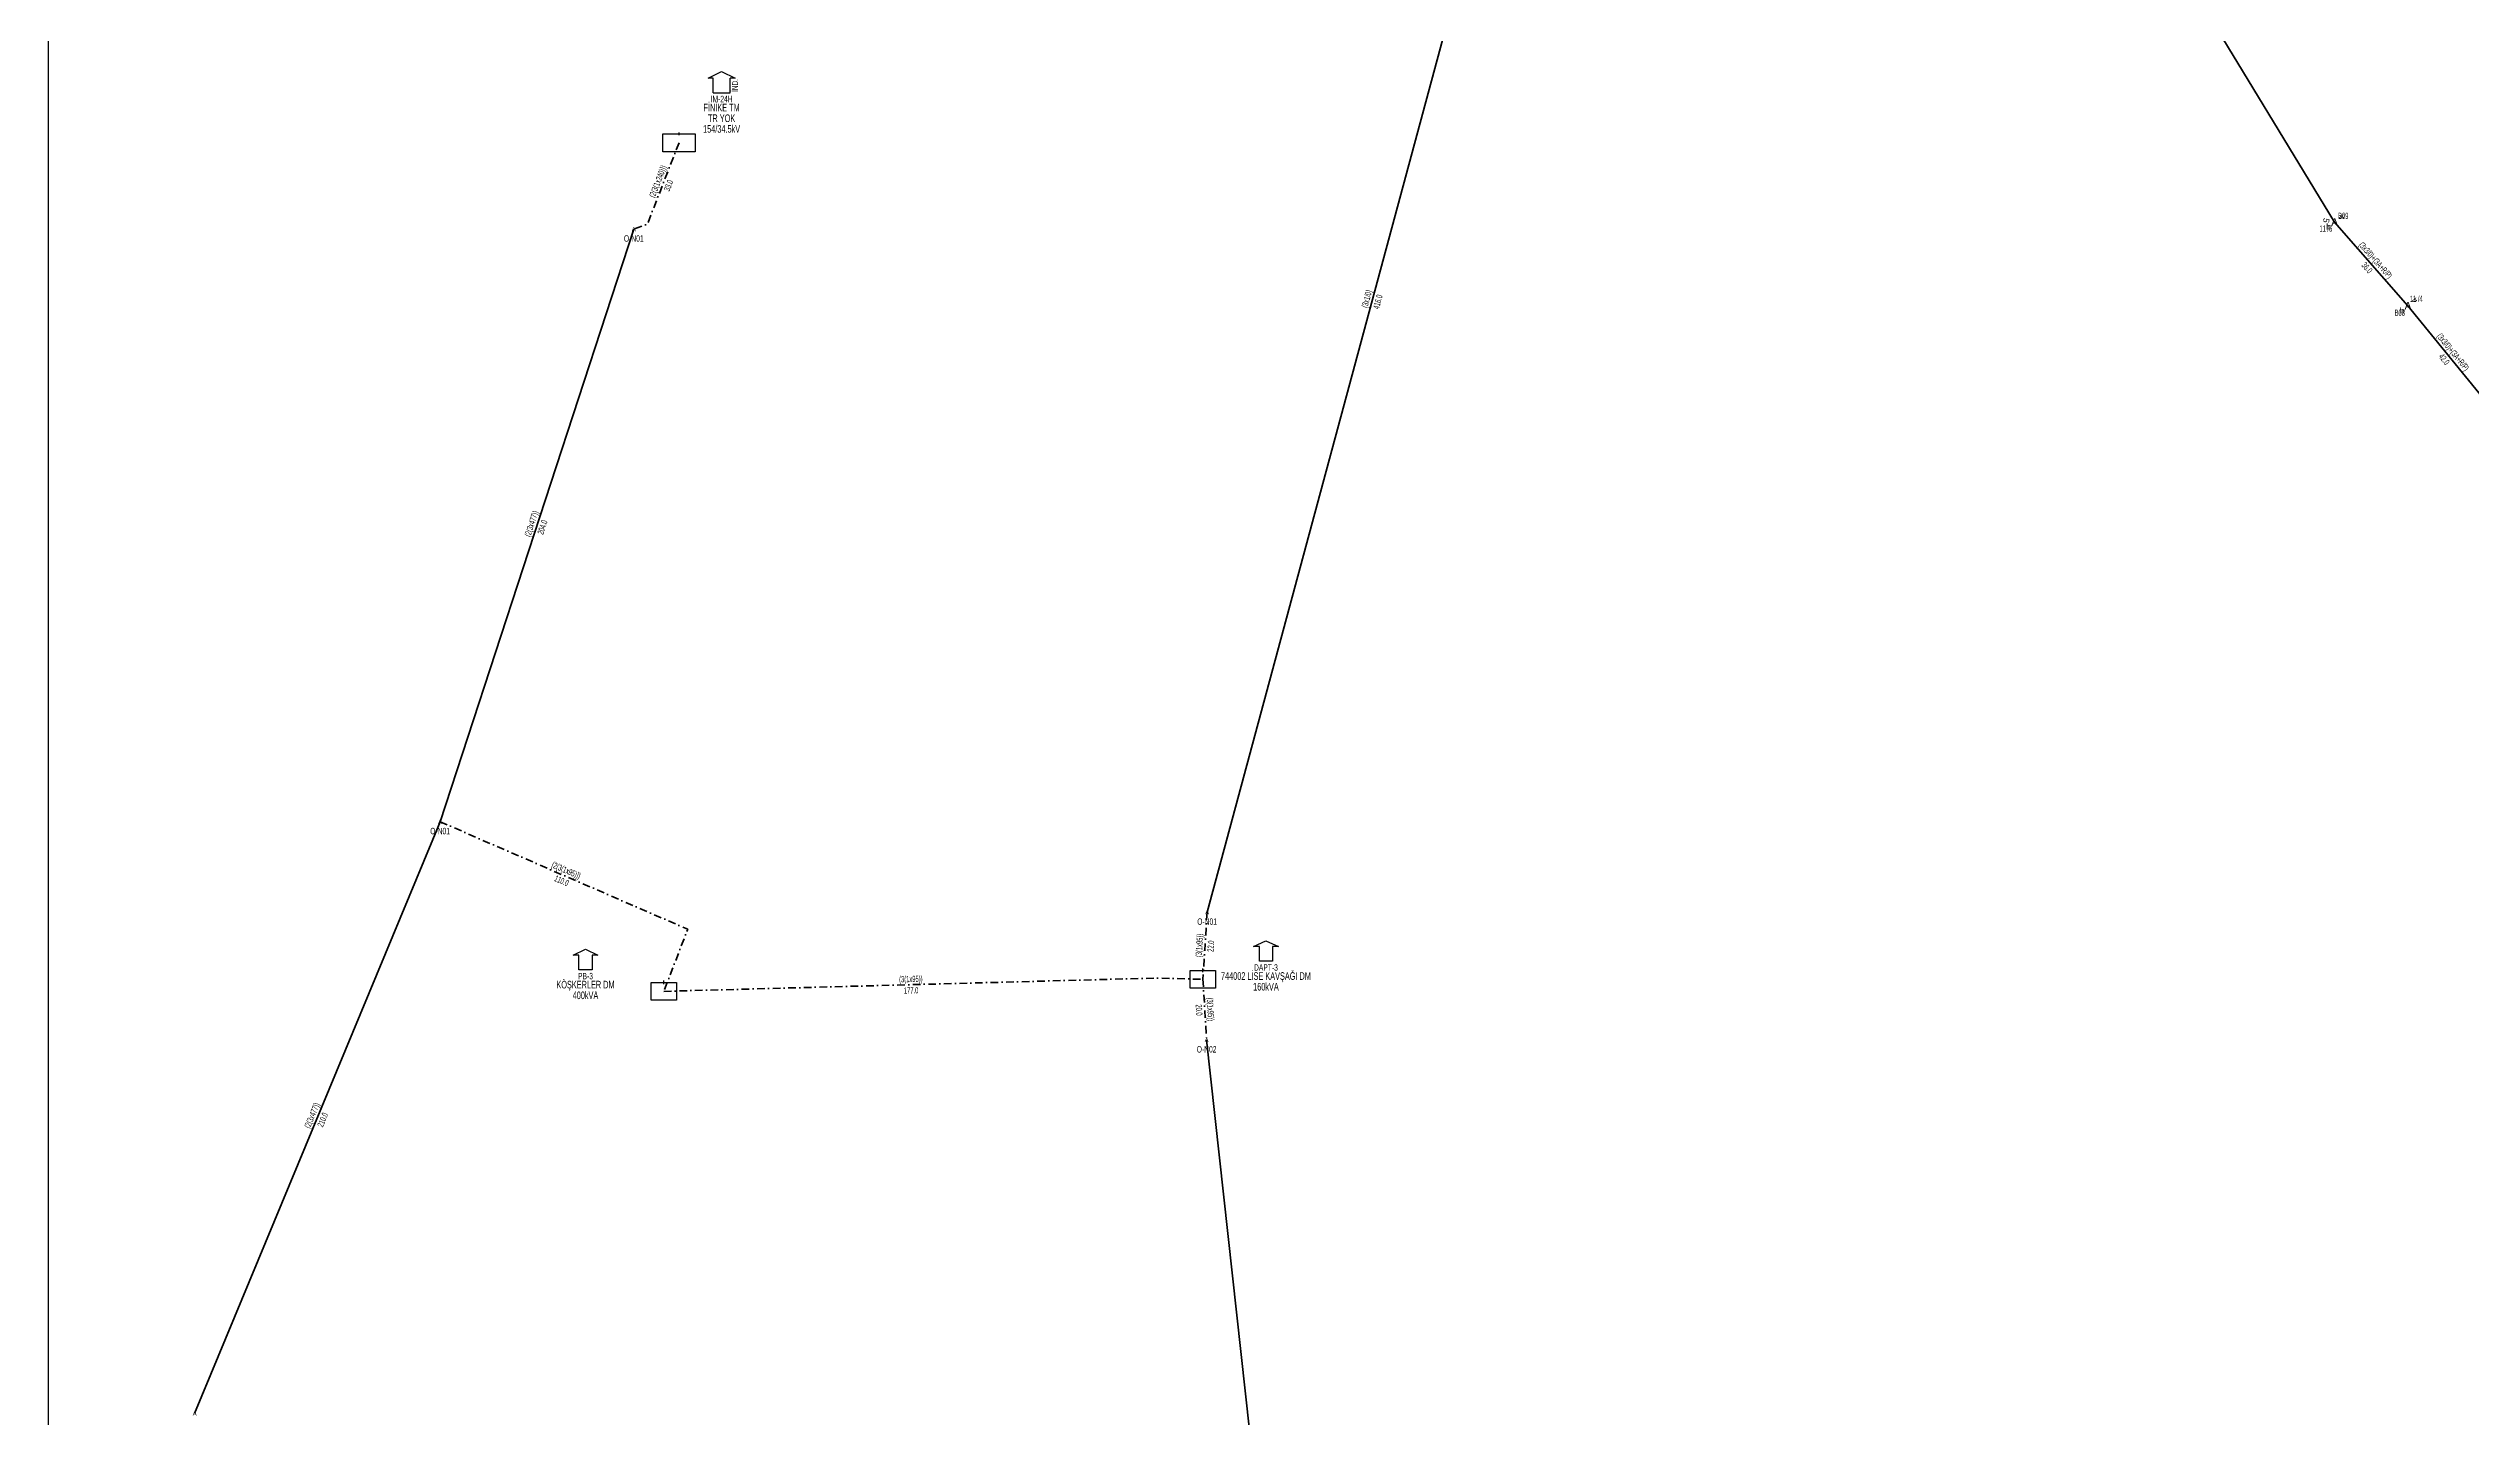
# Model space of a CAD drawing. Header units: millimetres. Extents: x 500432 to 503620, y 4011498 to 4014138.
# Drawn here: x 500432 to 501226, y 4012780 to 4013228 of the extents above; entities that cross this region are included whole.
import ezdxf
from ezdxf.enums import TextEntityAlignment as Align

# ---------------------------------------------------------------- set-up
doc = ezdxf.new("R2010")
doc.units = ezdxf.units.MM
doc.linetypes.add('DASHDOT', pattern=[5, 2.5, -1.25, 0, -1.25])
doc.layers.add('ANTET', color=250, linetype='Continuous')
for name, color, linetype, lineweight in [('DIREK_OG_MEVCUT', 16, 'Continuous', 25), ('HAT_ENH_HAVAI_MEVCUT', 6, 'Continuous', 70), ('HAT_ENH_YERALTI_MEVCUT', 6, 'DASHDOT', 70), ('HAT_OG_HAVAI_MEVCUT', 48, 'Continuous', 70), ('HAT_OG_YERALTI_MEVCUT', 48, 'DASHDOT', 70), ('NODE_ENH_MEVCUT', 5, 'Continuous', 25), ('NODE_OG_MEVCUT', 5, 'Continuous', 25), ('TRAFO_MEVCUT', 5, 'Continuous', 30)]:
    doc.layers.add(name, color=color, linetype=linetype, lineweight=lineweight)
doc.styles.add('Direk', font='B_CAD')
doc.styles.get("Standard").update_dxf_attribs({"font": 'Arial'})

# ---------------------------------------------------------------- blocks, each defined once
blk = doc.blocks.new('MEV_BINA_KARE')
at = {"layer": 'TRAFO_MEVCUT', "linetype": 'Continuous'}
for p, q in [((-2.25, -2.25), (-2.25, 2.25)), ((-2.25, 2.25), (2.25, 2.25)), ((0, 1.8), (0, 2.7)), ((2.25, 2.25), (2.25, -2.25)), ((2.25, -2.25), (-2.25, -2.25))]:
    blk.add_line(p, q, dxfattribs=at)
blk = doc.blocks.new('MEV_DAPT')
at = {"layer": 'TRAFO_MEVCUT', "linetype": 'Continuous'}
for p, q in [((-3.4, 2), (0, 3.6)), ((-1.8, 2), (-3.4, 2)), ((-1.8, -2), (-1.8, 2)), ((0, 3.6), (3.4, 2)), ((3.4, 2), (1.8, 2)), ((1.8, 2), (1.8, -2)), ((1.8, -2), (-1.8, -2))]:
    blk.add_line(p, q, dxfattribs=at)
blk = doc.blocks.new('MEV_BETKOSK')
at = {"layer": 'TRAFO_MEVCUT', "linetype": 'Continuous'}
for p, q in [((-3.4, 2), (0, 3.6)), ((-1.8, 2), (-3.4, 2)), ((-1.8, -2), (-1.8, 2)), ((0, 3.6), (3.4, 2)), ((3.4, 2), (1.8, 2)), ((1.8, 2), (1.8, -2)), ((1.8, -2), (-1.8, -2))]:
    blk.add_line(p, q, dxfattribs=at)
blk = doc.blocks.new('MEV_INDMERK_KARE')
at = {"layer": 'TRAFO_MEVCUT', "linetype": 'Continuous'}
for p, q in [((-5.268651, -2.925), (-5.268651, 2.925)), ((-5.268651, 2.925), (5.268651, 2.925)), ((0, 2.535), (0, 3.315)), ((5.268651, 2.925), (5.268651, -2.925)), ((5.268651, -2.925), (-5.268651, -2.925))]:
    blk.add_line(p, q, dxfattribs=at)
blk = doc.blocks.new('MEV_INDMERK')
at = {"layer": 'TRAFO_MEVCUT', "linetype": 'Continuous'}
for p, q in [((-4.4, 2.4), (0, 4.6)), ((-2.8, 2.4), (-4.4, 2.4)), ((-2.8, -2.4), (-2.8, 2.4)), ((0, 4.6), (4.4, 2.4)), ((4.4, 2.4), (2.8, 2.4)), ((2.8, -2.4), (2.8, 2.4)), ((-2.8, -2.4), (2.8, -2.4))]:
    blk.add_line(p, q, dxfattribs=at)
at = {"layer": 'TRAFO_MEVCUT', "linetype": 'Continuous', "width": 0.6}
blk.add_text('İND.', height=2, rotation=90, dxfattribs=at).set_placement((5.417363, -0.010583), align=Align.CENTER)

msp = doc.modelspace()

# ---------------------------------------------------------------- linework, layer by layer
at = {"layer": 'ANTET', "flags": 128}
msp.add_lwpolyline([(500432.5, 4012377.5), (500432.5, 4013257.5), (503412.5, 4013257.5), (503412.5, 4012377.5), (500432.5, 4012377.5)], close=True, dxfattribs=at)
at = {"layer": 'HAT_ENH_HAVAI_MEVCUT'}
for p, q in [((500560.810903, 4012974.842048), (500624.276797, 4013169.095863)), ((500480.4003, 4012780.857696), (500560.810903, 4012974.842048))]:
    msp.add_line(p, q, dxfattribs=at)
at = {"layer": 'HAT_ENH_YERALTI_MEVCUT', "flags": 128}
for points in [[(500639.104, 4013197.424), (500628.718721, 4013170.730328), (500624.276797, 4013169.095863)], [(500560.810903, 4012974.842048), (500641.930698, 4012939.594694), (500634.118658, 4012919.242688)]]:
    msp.add_lwpolyline(points, dxfattribs=at)
at = {"layer": 'HAT_OG_HAVAI_MEVCUT'}
for p, q in [((501036.515204, 4013409.844986), (501181.552, 4013171.388)), ((500920.366636, 4013346.371721), (500812.123332, 4012945.153765)), ((501181.552, 4013171.388), (501205.576, 4013143.974)), ((501205.576, 4013143.974), (501232.228, 4013111.316)), ((500896.920212, 4012133.011892), (500811.960057, 4012903.294471))]:
    msp.add_line(p, q, dxfattribs=at)
at = {"layer": 'HAT_OG_YERALTI_MEVCUT', "flags": 128}
for points in [[(500812.123332, 4012945.153765), (500810.759, 4012923.191)], [(500634.118658, 4012919.242688), (500796.077943, 4012923.610129), (500810.759, 4012923.191)], [(500810.759, 4012923.191), (500811.960057, 4012903.294471)]]:
    msp.add_lwpolyline(points, dxfattribs=at)

# ---------------------------------------------------------------- block references
at = {"layer": 'TRAFO_MEVCUT'}
for name, p in [('MEV_INDMERK', (500653.054337, 4013216.216685)), ('MEV_INDMERK_KARE', (500639.104, 4013197.424))]:
    msp.add_blockref(name, p, dxfattribs=at)
for name, p, xscale, yscale in [('MEV_BETKOSK', (500608.45122, 4012928.696758), 1.199999999999999, 1.199999999999999), ('MEV_DAPT', (500831.397639, 4012931.511215), 1.199999999999999, 1.199999999999999), ('MEV_BINA_KARE', (500634.118658, 4012919.242688), 1.85, 1.3), ('MEV_BINA_KARE', (500810.759, 4012923.191), 1.85, 1.3)]:
    msp.add_blockref(name, p, dxfattribs=dict(at, xscale=xscale, yscale=yscale))

# ---------------------------------------------------------------- texts
at = {"layer": 'DIREK_OG_MEVCUT', "linetype": 'ByBlock', "width": 0.53}
for s, p in [('11 /6', (501178.671442, 4013169.274394)), ('B09', (501184.373858, 4013173.458535)), ('11 /4', (501208.299915, 4013146.277806)), ('B08', (501202.903642, 4013141.7138))]:
    msp.add_text(s, height=2.05, dxfattribs=at).set_placement(p, align=Align.MIDDLE_CENTER)
at = {"layer": 'DIREK_OG_MEVCUT', "color": 32, "style": 'Direk'}
msp.add_text('5', height=2, rotation=258.789279, dxfattribs=at).set_placement((501178.805427, 4013171.93237), align=Align.MIDDLE_CENTER)
at = {"layer": 'DIREK_OG_MEVCUT', "color": 40, "linetype": 'ByBlock', "style": 'Direk'}
for p in [(501179.536387, 4013169.909046), (501203.667173, 4013142.359571)]:
    msp.add_text('h', height=2, dxfattribs=at).set_placement(p, align=Align.MIDDLE_CENTER)
at = {"layer": 'DIREK_OG_MEVCUT', "linetype": 'ByBlock', "style": 'Direk'}
for p in [(501181.552, 4013171.388), (501205.576, 4013143.974)]:
    msp.add_text('A', height=2.5, dxfattribs=at).set_placement(p, align=Align.MIDDLE_CENTER)
at = {"layer": 'DIREK_OG_MEVCUT', "color": 32, "linetype": 'ByBlock', "style": 'Direk'}
for rotation, p in [(126.269319, (501183.809487, 4013173.044428)), (130.223539, (501207.713886, 4013145.78216))]:
    msp.add_text('4', height=2, rotation=rotation, dxfattribs=at).set_placement(p, align=Align.MIDDLE_CENTER)
at = {"layer": 'HAT_ENH_HAVAI_MEVCUT', "lineweight": 30, "width": 0.53}
for rotation, p in [(71.90694, (500591.73588, 4013072.232933)), (67.484962, (500519.820389, 4012878.175359))]:
    msp.add_text('(2(3x477))', height=2.05, rotation=rotation, dxfattribs=at).set_placement(p, align=Align.CENTER)
for s, rotation, p in [('204.0', 71.90694, (500593.35182, 4013071.704979)), ('210.0', 67.484962, (500521.390814, 4012877.524385))]:
    msp.add_text(s, height=2.05, rotation=rotation, dxfattribs=at).set_placement(p, align=Align.TOP_CENTER)
at = {"layer": 'HAT_ENH_YERALTI_MEVCUT', "lineweight": 30, "width": 0.53}
for s, rotation, p in [('(2(3(1x240)))', 428.74128, (500633.119201, 4013184.385357)), ('(2(3(1x95)))', 336.514576, (500601.709539, 4012957.997958))]:
    msp.add_text(s, height=2.05, rotation=rotation, dxfattribs=at).set_placement(p, align=Align.CENTER)
for s, rotation, p in [('33.0', 428.74128, (500634.70352, 4013183.768971)), ('110.0', 336.514576, (500601.032063, 4012956.438784))]:
    msp.add_text(s, height=2.05, rotation=rotation, dxfattribs=at).set_placement(p, align=Align.TOP_CENTER)
at = {"layer": 'HAT_OG_HAVAI_MEVCUT', "lineweight": 30, "width": 0.53}
for s, rotation, p in [('(3x3/0)+(3A+R/P)', 311.229398, (501194.203265, 4013158.241214)), ('(3x1/0)', 434.901812, (500865.424326, 4013145.984146)), ('(3x3/0)+(3A+R/P)', 309.21768, (501219.560537, 4013128.182428))]:
    msp.add_text(s, height=2.05, rotation=rotation, dxfattribs=at).set_placement(p, align=Align.CENTER)
for s, rotation, p in [('36.0', 311.229398, (501192.924735, 4013157.120786)), ('416.0', 434.901812, (500867.065643, 4013145.54134)), ('42.0', 309.21768, (501218.243463, 4013127.107572))]:
    msp.add_text(s, height=2.05, rotation=rotation, dxfattribs=at).set_placement(p, align=Align.TOP_CENTER)
at = {"layer": 'HAT_OG_YERALTI_MEVCUT', "lineweight": 30, "width": 0.53}
for rotation, p in [(446.445339, (500810.592802, 4012934.225083)), (1.54468, (500715.075388, 4012922.2761)), (273.454477, (500812.207984, 4012913.293953))]:
    msp.add_text('(3(1x95))', height=2.05, rotation=rotation, dxfattribs=at).set_placement(p, align=Align.CENTER)
for s, rotation, p in [('22.0', 446.445339, (500812.289531, 4012934.119682)), ('177.0', 1.54468, (500715.121214, 4012920.576717)), ('20.0', 273.454477, (500810.511073, 4012913.191519))]:
    msp.add_text(s, height=2.05, rotation=rotation, dxfattribs=at).set_placement(p, align=Align.TOP_CENTER)
at = {"layer": 'NODE_ENH_MEVCUT', "style": 'Direk'}
for p in [(500624.276797, 4013169.095863), (500560.810903, 4012974.842048), (500480.4003, 4012780.857696)]:
    msp.add_text('A', height=1.4, dxfattribs=at).set_placement(p, align=Align.MIDDLE_CENTER)
at = {"layer": 'NODE_ENH_MEVCUT', "width": 0.6}
for p in [(500624.276797, 4013167.095863), (500560.810903, 4012972.842048)]:
    msp.add_text('O-N01', height=2.1, dxfattribs=at).set_placement(p, align=Align.TOP_CENTER)
at = {"layer": 'NODE_OG_MEVCUT', "width": 0.6}
for s, p in [('O-N01', (500812.123332, 4012943.153765)), ('O-N02', (500811.960057, 4012901.294471))]:
    msp.add_text(s, height=2.1, dxfattribs=at).set_placement(p, align=Align.TOP_CENTER)
at = {"layer": 'NODE_OG_MEVCUT', "style": 'Direk'}
for p in [(500812.123332, 4012945.153765), (500811.960057, 4012903.294471)]:
    msp.add_text('A', height=1.4, dxfattribs=at).set_placement(p, align=Align.MIDDLE_CENTER)
at = {"layer": 'TRAFO_MEVCUT', "width": 0.6}
for s, height, p in [('FİNİKE TM', 2.5, (500653.054337, 4013207.716685)), ('IM-24H', 2.1, (500653.054337, 4013210.716685)), ('154/34.5kV', 2.5, (500653.054337, 4013200.716685)), ('TR YOK', 2.5, (500653.054337, 4013204.216685)), ('KÖŞKERLER DM', 2.5, (500608.45122, 4012920.196758)), ('PB-3', 2.1, (500608.45122, 4012923.196758)), ('744002 LİSE KAVŞAĞI DM', 2.5, (500831.397639, 4012923.011215)), ('DAPT-3', 2.1, (500831.397639, 4012926.011215)), ('400kVA', 2.5, (500608.45122, 4012916.696758)), ('160kVA', 2.5, (500831.397639, 4012919.511215))]:
    msp.add_text(s, height=height, dxfattribs=at).set_placement(p, align=Align.CENTER)

doc.saveas('drawing.dxf')
